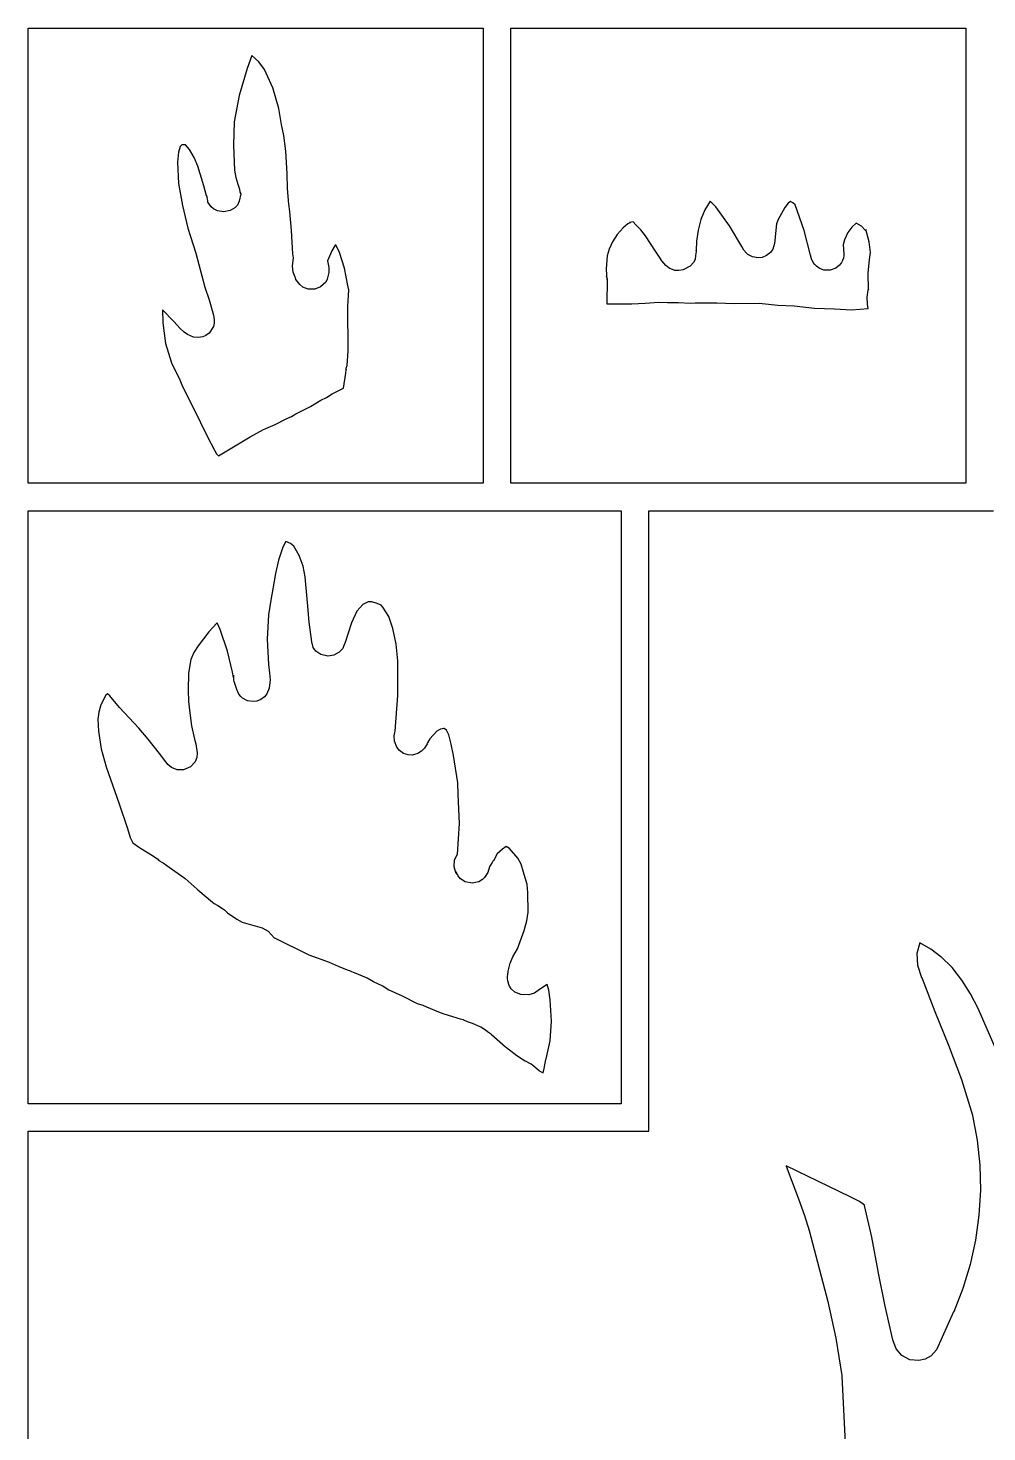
# Model space of a CAD drawing. Extents: x 2 to 598, y 1244 to 2998.
# Drawn here: x 2 to 141.1, y 2794.4 to 2998 of the extents above; entities that cross this region are included whole.
import ezdxf

# ---------------------------------------------------------------- set-up
doc = ezdxf.new("R2010")
doc.units = 0

msp = doc.modelspace()

# ---------------------------------------------------------------- linework, layer by layer
at = {"layer": 'Calque 1'}
for p, q in [((34.4663, 2994.02), (33.758334, 2992.14416)), ((34.4663, 2994.02), (34.4663, 2994.02)), ((34.466345, 2994.01516), (34.4663, 2994.02)), ((35.4517, 2993.128315), (34.466345, 2994.01516)), ((36.277605, 2992.00753), (35.4517, 2993.128315)), ((33.758334, 2992.14416), (32.601996, 2988.243374)), ((37.5142, 2989.323095), (36.277605, 2992.00753)), ((38.370505, 2986.33344), (37.5142, 2989.323095)), ((32.601996, 2988.243374), (31.870594, 2984.38545)), ((38.753944, 2984.01162), (38.370505, 2986.33344)), ((31.870594, 2984.38545), (31.779644, 2981.00583)), ((39.098109, 2982.41637), (38.753944, 2984.01162)), ((24.039096, 2980.82781), (23.812603, 2979.985399)), ((24.3197, 2981.05), (24.039096, 2980.82781)), ((24.320189, 2981.0492), (24.3197, 2981.05)), ((24.8323, 2981.09), (24.320189, 2981.0492)), ((25.4085, 2980.41), (24.8323, 2981.09)), ((31.779644, 2981.00583), (31.958963, 2977.38538)), ((39.375095, 2980.14263), (39.098109, 2982.41637)), ((23.812603, 2979.985399), (23.668577, 2978.56179)), ((26.072006, 2979.238594), (25.4085, 2980.41)), ((26.602725, 2977.98375), (26.072006, 2979.238594)), ((39.568881, 2976.84978), (39.375095, 2980.14263)), ((23.668577, 2978.56179), (23.826111, 2975.462868)), ((27.4998, 2975.1), (26.602725, 2977.98375)), ((31.958963, 2977.38538), (32.143446, 2976.33271)), ((39.637238, 2974.752699), (39.568881, 2976.84978)), ((23.826111, 2975.462868), (24.391013, 2972.24693)), ((27.889949, 2973.6597), (27.4998, 2975.1)), ((32.143446, 2976.33271), (32.434384, 2975.38188)), ((32.434384, 2975.38188), (32.638507, 2974.63255)), ((32.638507, 2974.63255), (32.724287, 2974.20676)), ((39.812276, 2972.47591), (39.637238, 2974.752699)), ((27.909079, 2973.7398), (27.889949, 2973.6597)), ((27.971609, 2973.51348), (27.909079, 2973.7398)), ((27.912729, 2973.57698), (27.909629, 2973.59308)), ((27.909629, 2973.59308), (27.920479, 2973.55118)), ((27.919429, 2973.55158), (27.912729, 2973.57698)), ((27.947839, 2973.3944), (27.916829, 2973.55458)), ((27.916829, 2973.55458), (27.919429, 2973.55158)), ((27.920479, 2973.55118), (27.976809, 2973.48918)), ((28.051193, 2972.99647), (27.947839, 2973.3944)), ((27.976809, 2973.48918), (27.971609, 2973.51348)), ((28.087773, 2972.762732), (28.051193, 2972.99647)), ((28.574157, 2972.0968), (28.087773, 2972.762732)), ((32.605947, 2972.889), (32.350034, 2972.29678)), ((32.844041, 2973.937332), (32.605947, 2972.889)), ((32.724287, 2974.20676), (32.844041, 2973.937332)), ((100.913, 2972.89), (100.122763, 2971.643491)), ((100.91232, 2972.889012), (100.913, 2972.89)), ((101.73914, 2972.05392), (100.91232, 2972.889012)), ((112.22442, 2972.605459), (111.74021, 2971.964155)), ((112.5474, 2972.84679), (112.22442, 2972.605459)), ((112.9112, 2972.675224), (112.5474, 2972.84679)), ((113.26725, 2972.347594), (112.9112, 2972.675224)), ((24.391013, 2972.24693), (25.18528, 2968.99441)), ((28.899015, 2971.79486), (28.574157, 2972.0968)), ((29.474877, 2971.47927), (28.899015, 2971.79486)), ((30.3769, 2971.335197), (29.474877, 2971.47927)), ((31.326957, 2971.52267), (30.3769, 2971.335197)), ((31.984958, 2971.910326), (31.326957, 2971.52267)), ((32.350034, 2972.29678), (31.984958, 2971.910326)), ((39.982811, 2971.39742), (39.812276, 2972.47591)), ((40.213286, 2968.66322), (39.982811, 2971.39742)), ((100.122763, 2971.643491), (99.553639, 2970.218287)), ((103.717596, 2969.334071), (101.73914, 2972.05392)), ((111.74021, 2971.964155), (110.80053, 2970.251882)), ((114.55503, 2968.663584), (113.26725, 2972.347594)), ((25.18528, 2968.99441), (26.33043, 2965.3502)), ((40.403455, 2965.25155), (40.213286, 2968.66322)), ((88.27875, 2969.012136), (87.443499, 2968.040515)), ((89.00013, 2969.623469), (88.27875, 2969.012136)), ((89.35239, 2969.8126), (89.00013, 2969.623469)), ((89.740231, 2969.903218), (89.24199, 2969.821906)), ((89.24199, 2969.821906), (89.35239, 2969.8126)), ((90.15718, 2969.473606), (89.740231, 2969.903218)), ((90.874669, 2968.752371), (90.15718, 2969.473606)), ((91.550389, 2967.858083), (90.874669, 2968.752371)), ((99.164872, 2968.686392), (98.91571, 2967.11981)), ((99.553639, 2970.218287), (99.164872, 2968.686392)), ((105.50379, 2966.3199), (103.717596, 2969.334071)), ((110.53927, 2969.592205), (110.25762, 2966.768605)), ((110.80053, 2970.251882), (110.53927, 2969.592205)), ((115.49142, 2965.086544), (114.55503, 2968.663584)), ((121.447106, 2969.128128), (120.87972, 2968.364208)), ((122.09154, 2969.728468), (121.447106, 2969.128128)), ((122.85272, 2969.252013), (122.09154, 2969.728468)), ((123.411797, 2968.671451), (122.85272, 2969.252013)), ((123.509273, 2968.573403), (123.411797, 2968.671451)), ((123.986713, 2966.975556), (123.47079, 2968.76832)), ((123.47079, 2968.76832), (123.509273, 2968.573403)), ((46.514197, 2966.50158), (46.037882, 2965.675556)), ((46.606697, 2966.56208), (46.514197, 2966.50158)), ((47.168938, 2965.46342), (46.606697, 2966.56208)), ((86.769936, 2966.996978), (86.27975, 2965.951908)), ((87.443499, 2968.040515), (86.769936, 2966.996978)), ((93.01073, 2965.630426), (91.550389, 2967.858083)), ((98.91571, 2967.11871), (98.86711, 2965.75342)), ((98.91571, 2967.11981), (98.91571, 2967.11871)), ((110.258, 2966.77), (109.986085, 2965.933153)), ((110.25762, 2966.768605), (110.258, 2966.77)), ((120.393878, 2967.279849), (120.22446, 2966.544678)), ((120.22446, 2966.544678), (120.31646, 2965.269308)), ((120.87972, 2968.364208), (120.393878, 2967.279849)), ((124.18288, 2965.46723), (123.986713, 2966.975556)), ((26.33043, 2965.3502), (26.3299, 2965.35)), ((26.3299, 2965.35), (27.65592, 2960.44797)), ((40.326971, 2963.46871), (40.492335, 2964.68981)), ((40.492335, 2964.68981), (40.403455, 2965.25155)), ((46.037882, 2965.675556), (45.405217, 2964.22005)), ((47.871379, 2963.160059), (47.168938, 2965.46342)), ((85.99463, 2964.975686), (85.81842, 2963.098286)), ((86.27975, 2965.951908), (85.99463, 2964.975686)), ((93.558, 2964.795336), (93.01073, 2965.630426)), ((93.908714, 2964.248484), (93.558, 2964.795336)), ((98.722668, 2964.450527), (98.497982, 2964.022786)), ((98.80471, 2965.013929), (98.722668, 2964.450527)), ((98.86411, 2965.618544), (98.80471, 2965.013929)), ((98.872435, 2965.81467), (98.86411, 2965.618544)), ((98.86711, 2965.75342), (98.872435, 2965.81467)), ((105.80248, 2965.811403), (105.50379, 2966.3199)), ((106.17556, 2965.359235), (105.80248, 2965.811403)), ((106.372765, 2965.148095), (106.17556, 2965.359235)), ((107.03959, 2964.813531), (106.372765, 2965.148095)), ((107.888082, 2964.66656), (107.03959, 2964.813531)), ((108.472218, 2964.740628), (107.888082, 2964.66656)), ((109.10667, 2965.00732), (108.472218, 2964.740628)), ((109.642487, 2965.44434), (109.10667, 2965.00732)), ((109.986085, 2965.933153), (109.642487, 2965.44434)), ((115.52812, 2964.896375), (115.48667, 2965.09356)), ((115.48667, 2965.09356), (115.49142, 2965.086544)), ((115.62582, 2964.516553), (115.52812, 2964.896375)), ((115.85267, 2964.020976), (115.62582, 2964.516553)), ((120.2333, 2964.643681), (120.1041, 2964.277813)), ((120.2999, 2964.998699), (120.2333, 2964.643681)), ((120.316, 2965.27), (120.2999, 2964.998699)), ((120.31646, 2965.269308), (120.316, 2965.27)), ((123.847, 2962.47), (124.011674, 2964.449845)), ((124.011674, 2964.449845), (124.18288, 2965.46723)), ((40.467154, 2962.587559), (40.326971, 2963.46871)), ((40.730563, 2961.88637), (40.467154, 2962.587559)), ((45.616245, 2962.535962), (45.373697, 2961.60111)), ((45.405217, 2964.22005), (45.621505, 2963.30064)), ((45.621505, 2963.30064), (45.616245, 2962.535962)), ((48.382818, 2960.64978), (47.871379, 2963.160059)), ((85.81842, 2963.098286), (85.86132, 2962.181029)), ((94.5047, 2963.557166), (93.908714, 2964.248484)), ((94.967223, 2963.175849), (94.5047, 2963.557166)), ((95.80386, 2962.850235), (94.967223, 2963.175849)), ((96.38782, 2962.823054), (95.80386, 2962.850235)), ((96.999609, 2962.941343), (96.38782, 2962.823054)), ((97.99339, 2963.462599), (96.999609, 2962.941343)), ((98.497982, 2964.022786), (97.99339, 2963.462599)), ((116.0909, 2963.691798), (115.85267, 2964.020976)), ((116.3281, 2963.452535), (116.0909, 2963.691798)), ((116.73326, 2963.165214), (116.3281, 2963.452535)), ((117.40247, 2962.910966), (116.73326, 2963.165214)), ((118.30732, 2962.889266), (117.40247, 2962.910966)), ((119.13983, 2963.194158), (118.30732, 2962.889266)), ((119.67053, 2963.622555), (119.13983, 2963.194158)), ((119.95477, 2963.995659), (119.67053, 2963.622555)), ((120.1041, 2964.277813), (119.95477, 2963.995659)), ((123.89887, 2960.069968), (123.84667, 2962.473958)), ((123.84667, 2962.473958), (123.847, 2962.47)), ((27.65592, 2960.44797), (28.256357, 2958.590279)), ((40.786893, 2961.78867), (40.730563, 2961.88637)), ((40.828179, 2961.513031), (40.786893, 2961.78867)), ((41.403393, 2960.79754), (40.828179, 2961.513031)), ((41.856446, 2960.429229), (41.403393, 2960.79754)), ((42.616243, 2960.12418), (41.856446, 2960.429229)), ((44.427503, 2960.44975), (43.596687, 2960.134036)), ((45.1873, 2961.150301), (44.427503, 2960.44975)), ((45.373697, 2961.60111), (45.1873, 2961.150301)), ((48.506325, 2960.01984), (48.382818, 2960.64978)), ((85.86132, 2962.028582), (85.84522, 2962.066302)), ((85.84522, 2962.066302), (85.96613, 2961.622401)), ((85.86132, 2962.181029), (85.876395, 2961.964652)), ((85.876395, 2961.964652), (85.86132, 2962.028582)), ((85.9632, 2961.55), (85.9265, 2958.01068)), ((85.95273, 2961.569691), (85.94673, 2961.550561)), ((85.94673, 2961.550561), (85.9632, 2961.55)), ((85.96413, 2961.552121), (85.95273, 2961.569691)), ((85.96613, 2961.622401), (85.95913, 2961.592951)), ((85.95913, 2961.592951), (85.96413, 2961.579511)), ((85.96413, 2961.579511), (85.96413, 2961.552121)), ((28.256357, 2958.590279), (28.88892, 2956.38413)), ((43.596687, 2960.134036), (42.616243, 2960.12418)), ((48.386437, 2957.60189), (48.506325, 2960.01984)), ((123.70716, 2958.993548), (123.828538, 2959.981056)), ((123.725131, 2957.9412), (123.70716, 2958.993548)), ((123.828538, 2959.981056), (123.877519, 2960.144958)), ((123.877519, 2960.144958), (123.89887, 2960.069968)), ((21.964214, 2956.63233), (21.496023, 2957.14703)), ((21.496023, 2957.14703), (21.524963, 2955.25103)), ((22.66081, 2955.92076), (21.964214, 2956.63233)), ((28.88892, 2956.38413), (28.991237, 2955.69786)), ((48.414857, 2951.20229), (48.386437, 2957.60189)), ((85.9265, 2958.01068), (87.20806, 2957.9988)), ((87.20806, 2957.9988), (89.5397, 2957.998271)), ((89.5397, 2957.998271), (91.49256, 2958.085091)), ((91.49256, 2958.085091), (93.46971, 2958.236504)), ((93.46971, 2958.236504), (94.7337, 2958.193094)), ((94.7337, 2958.193094), (96.21269, 2958.185894)), ((96.21269, 2958.185894), (96.30469, 2958.184794)), ((96.30469, 2958.184794), (98.01416, 2958.100564)), ((98.01416, 2958.100564), (98.75261, 2958.150174)), ((98.75261, 2958.150174), (101.88938, 2958.158974)), ((101.88938, 2958.158974), (104.39723, 2958.049418)), ((104.39723, 2958.049418), (108.02646, 2958.088688)), ((108.02646, 2958.088688), (110.74362, 2957.803435)), ((110.74362, 2957.803435), (113.11452, 2957.721785)), ((113.11452, 2957.721785), (116.05594, 2957.375036)), ((116.05594, 2957.375036), (118.95964, 2957.265483)), ((118.95964, 2957.265483), (121.43701, 2957.114588)), ((121.43701, 2957.114588), (123.83998, 2957.315608)), ((123.83998, 2957.315608), (123.725131, 2957.9412)), ((21.524963, 2955.25103), (21.949489, 2952.247599)), ((23.034949, 2955.54402), (22.66081, 2955.92076)), ((23.200417, 2955.375916), (23.034949, 2955.54402)), ((24.0137, 2954.48), (23.185328, 2955.39313)), ((23.185328, 2955.39313), (23.200417, 2955.375916)), ((24.6348, 2953.91), (24.0137, 2954.48)), ((28.881672, 2954.73565), (28.249152, 2953.75484)), ((28.989677, 2955.2028), (28.881672, 2954.73565)), ((29.007777, 2955.58263), (28.989677, 2955.2028)), ((28.991237, 2955.69786), (29.007777, 2955.58263)), ((21.949489, 2952.247599), (22.813773, 2949.45965)), ((25.0953, 2953.545), (24.6348, 2953.91)), ((26.0037, 2953.18), (25.0953, 2953.545)), ((26.008462, 2953.18069), (26.0037, 2953.18)), ((26.674055, 2953.10629), (26.008462, 2953.18069)), ((27.345331, 2953.22205), (26.674055, 2953.10629)), ((27.788717, 2953.41636), (27.345331, 2953.22205)), ((28.249152, 2953.75484), (27.788717, 2953.41636)), ((48.255692, 2949.04996), (48.414857, 2951.20229)), ((22.813773, 2949.45965), (23.993543, 2946.99831)), ((48.074777, 2947.92969), (48.119217, 2948.44438)), ((48.114408, 2948.46082), (48.141487, 2948.65981)), ((48.124417, 2948.51098), (48.114408, 2948.46082)), ((48.119217, 2948.44438), (48.121317, 2948.46978)), ((48.121317, 2948.47278), (48.124417, 2948.51098)), ((48.121317, 2948.46978), (48.121317, 2948.47278)), ((48.141487, 2948.65981), (48.255692, 2949.04996)), ((23.993543, 2946.99831), (24.400236, 2946.02885)), ((47.740948, 2945.75979), (48.074777, 2947.92969)), ((24.400236, 2946.02885), (25.927796, 2942.98149)), ((42.9686, 2943.12), (44.43466, 2944.04707)), ((44.43466, 2944.04707), (44.4352, 2944.04)), ((44.4352, 2944.04), (45.272359, 2944.41518)), ((45.272359, 2944.41518), (46.115718, 2944.97742)), ((46.115718, 2944.97742), (47.740948, 2945.75979)), ((25.927796, 2942.98149), (28.039806, 2938.74195)), ((40.196158, 2941.65805), (40.829194, 2942.05908)), ((40.829194, 2942.05908), (42.967564, 2943.11791)), ((42.967564, 2943.11791), (42.9686, 2943.12)), ((36.141798, 2939.772914), (37.841783, 2940.49171)), ((37.841783, 2940.49171), (39.412743, 2941.35058)), ((39.412743, 2941.35058), (40.196158, 2941.65805)), ((28.039806, 2938.74195), (29.020107, 2936.78705)), ((29.637123, 2935.98502), (34.210483, 2938.70062)), ((34.210483, 2938.70062), (36.141798, 2939.772914)), ((29.020107, 2936.78705), (29.303293, 2936.24857)), ((29.303293, 2936.24857), (29.637123, 2935.98502)), ((38.94789, 2922.71024), (38.331339, 2920.846091)), ((39.3985, 2923.52), (38.94789, 2922.71024)), ((39.3998, 2923.52077), (39.3985, 2923.52)), ((40.075975, 2923.235284), (39.3998, 2923.52077)), ((40.53389, 2922.8823), (40.075975, 2923.235284)), ((41.32061, 2921.50592), (40.53389, 2922.8823)), ((38.331339, 2920.846091), (37.862139, 2918.902831)), ((41.882592, 2919.98022), (41.32061, 2921.50592)), ((42.204606, 2918.396096), (41.882592, 2919.98022)), ((37.862139, 2918.902831), (37.15576, 2914.74947)), ((42.51693, 2914.70839), (42.204606, 2918.396096)), ((37.15576, 2914.74947), (36.86377, 2912.92477)), ((42.755028, 2911.856049), (42.51693, 2914.70839)), ((50.54022, 2914.42573), (49.677259, 2913.417018)), ((51.337238, 2914.80342), (50.54022, 2914.42573)), ((51.874045, 2914.767148), (51.337238, 2914.80342)), ((52.63725, 2914.53218), (51.874045, 2914.767148)), ((53.20828, 2914.28879), (52.63725, 2914.53218)), ((53.46045, 2914.00923), (53.20828, 2914.28879)), ((54.30079, 2912.673664), (53.46045, 2914.00923)), ((29.36853, 2911.69381), (28.21304, 2910.43135)), ((29.44093, 2911.73461), (29.36853, 2911.69381)), ((29.85691, 2910.76878), (29.44093, 2911.73461)), ((36.86377, 2912.92477), (36.686086, 2909.375747)), ((43.12721, 2908.96662), (42.755028, 2911.856049)), ((48.88242, 2911.72564), (48.3848, 2910.12367)), ((49.677259, 2913.417018), (48.88242, 2911.72564)), ((54.90068, 2910.91122), (54.30079, 2912.673664)), ((28.21304, 2910.43135), (26.643669, 2908.426179)), ((30.93437, 2907.61704), (29.85691, 2910.76878)), ((48.3848, 2910.12367), (48.05613, 2909.02089)), ((55.37827, 2908.628229), (54.90068, 2910.91122)), ((26.055536, 2907.446701), (25.61579, 2906.44038)), ((26.643669, 2908.426179), (26.055536, 2907.446701)), ((31.62477, 2904.56917), (30.93437, 2907.61704)), ((36.686086, 2909.375747), (36.85377, 2905.6999)), ((43.338998, 2908.164224), (43.12721, 2908.96662)), ((43.730494, 2907.641914), (43.338998, 2908.164224)), ((44.47651, 2907.14192), (43.730494, 2907.641914)), ((47.11821, 2907.50263), (46.326, 2907.04117)), ((47.622923, 2908.036344), (47.11821, 2907.50263)), ((47.73831, 2908.29225), (47.622923, 2908.036344)), ((48.05613, 2909.02089), (47.73831, 2908.29225)), ((55.618638, 2906.233806), (55.37827, 2908.628229)), ((25.61579, 2906.44038), (25.249161, 2904.441337)), ((36.85377, 2905.6999), (37.01088, 2904.43539)), ((45.480331, 2906.918805), (44.47651, 2907.14192)), ((46.326, 2907.04117), (45.480331, 2906.918805)), ((55.62723, 2901.21569), (55.618638, 2906.233806)), ((25.249161, 2904.441337), (25.22151, 2901.97968)), ((31.77566, 2903.83123), (31.62477, 2904.56917)), ((31.83366, 2903.49638), (31.77066, 2904.16609)), ((31.77066, 2904.16609), (31.77066, 2903.87103)), ((31.77066, 2903.87103), (31.77566, 2903.83123)), ((31.90086, 2903.27675), (31.83366, 2903.49638)), ((37.091275, 2903.46271), (36.98348, 2902.25258)), ((37.01088, 2904.43539), (37.091275, 2903.46271)), ((13.26978, 2901.26604), (12.553113, 2899.849784)), ((13.52299, 2901.43966), (13.26978, 2901.26604)), ((13.85112, 2901.17045), (13.52299, 2901.43966)), ((25.22151, 2901.97968), (25.255529, 2900.35006)), ((31.90886, 2903.25295), (31.90086, 2903.27675)), ((32.08507, 2902.67467), (31.90886, 2903.25295)), ((32.25766, 2902.0623), (32.08507, 2902.67467)), ((32.25766, 2902.0593), (32.25766, 2902.0623)), ((32.556725, 2901.375602), (32.25766, 2902.0593)), ((32.86797, 2901.06299), (32.556725, 2901.375602)), ((36.646949, 2901.439227), (36.288032, 2900.992077)), ((36.98348, 2902.25258), (36.646949, 2901.439227)), ((12.553113, 2899.849784), (12.238329, 2898.771919)), ((15.23399, 2899.4677), (13.85112, 2901.17045)), ((18.05294, 2896.48855), (15.23399, 2899.4677)), ((25.255529, 2900.35006), (25.44836, 2898.67292)), ((33.1132, 2900.804581), (32.86797, 2901.06299)), ((33.82037, 2900.45267), (33.1132, 2900.804581)), ((34.637729, 2900.318341), (33.82037, 2900.45267)), ((35.18345, 2900.382803), (34.637729, 2900.318341)), ((35.7732, 2900.60978), (35.18345, 2900.382803)), ((36.288032, 2900.992077), (35.7732, 2900.60978)), ((55.22106, 2896.03513), (55.62723, 2901.21569)), ((12.238329, 2898.771919), (12.10757, 2897.77892)), ((12.10757, 2897.77892), (12.21248, 2896.0245)), ((25.44836, 2898.67292), (25.71306, 2896.827555)), ((12.21248, 2896.0245), (12.61287, 2893.466274)), ((19.39498, 2894.88192), (18.05294, 2896.48855)), ((25.71306, 2896.827555), (26.14651, 2894.88295)), ((55.072053, 2895.34263), (55.15126, 2895.59018)), ((55.11766, 2894.58301), (55.072053, 2895.34263)), ((55.15126, 2895.59018), (55.19266, 2895.82222)), ((55.19266, 2895.82222), (55.22106, 2896.03513)), ((61.27927, 2896.019984), (60.23978, 2894.93235)), ((61.822315, 2896.323346), (61.27927, 2896.019984)), ((62.30217, 2896.43303), (61.822315, 2896.323346)), ((62.32807, 2896.43003), (62.30217, 2896.43303)), ((62.663881, 2896.15773), (62.32807, 2896.43003)), ((62.99985, 2895.47764), (62.663881, 2896.15773)), ((63.365328, 2894.131849), (62.99985, 2895.47764)), ((12.61287, 2893.466274), (13.315005, 2890.862639)), ((21.08014, 2892.81693), (19.39498, 2894.88192)), ((26.14651, 2894.88295), (26.31497, 2894.19567)), ((26.31497, 2894.19567), (26.52323, 2892.89445)), ((55.45642, 2893.71403), (55.11766, 2894.58301)), ((55.85494, 2893.219749), (55.45642, 2893.71403)), ((56.45296, 2892.8074), (55.85494, 2893.219749)), ((59.076668, 2893.140711), (58.50141, 2892.7852)), ((59.474498, 2893.547826), (59.076668, 2893.140711)), ((59.8569, 2894.20681), (59.474498, 2893.547826)), ((59.9204, 2894.34738), (59.8569, 2894.20681)), ((60.23978, 2894.93235), (59.9204, 2894.34738)), ((63.68147, 2892.50624), (63.365328, 2894.131849)), ((21.98139, 2891.59892), (21.08014, 2892.81693)), ((21.988886, 2891.582935), (21.98139, 2891.59892)), ((22.15347, 2891.36172), (21.988886, 2891.582935)), ((22.260466, 2891.186163), (22.15347, 2891.36172)), ((22.78495, 2890.77107), (22.260466, 2891.186163)), ((26.213201, 2891.589861), (25.56773, 2890.85841)), ((26.45863, 2892.22265), (26.213201, 2891.589861)), ((26.52323, 2892.89445), (26.45863, 2892.22265)), ((57.125082, 2892.590963), (56.45296, 2892.8074)), ((57.706558, 2892.56932), (57.125082, 2892.590963)), ((58.50141, 2892.7852), (57.706558, 2892.56932)), ((64.31192, 2888.52871), (63.68147, 2892.50624)), ((13.315005, 2890.862639), (15.19729, 2885.4794)), ((23.62778, 2890.42121), (22.78495, 2890.77107)), ((24.542383, 2890.430061), (23.62778, 2890.42121)), ((25.56773, 2890.85841), (24.542383, 2890.430061)), ((64.39562, 2886.84818), (64.31192, 2888.52871)), ((15.19729, 2885.4794), (16.42618, 2881.90287)), ((64.54395, 2882.64121), (64.39562, 2886.84818)), ((16.42618, 2881.90287), (16.82615, 2880.61975)), ((64.28452, 2878.21203), (64.54395, 2882.64121)), ((16.82615, 2880.61975), (17.1796, 2879.83788)), ((17.1796, 2879.83788), (18.0183, 2879.25238)), ((18.0183, 2879.25238), (18.30821, 2879.05704)), ((18.30821, 2879.05704), (20.04919, 2877.98889)), ((70.791826, 2878.89689), (70.05119, 2878.24226)), ((71.31365, 2879.32541), (70.791826, 2878.89689)), ((71.79993, 2879.02413), (71.31365, 2879.32541)), ((73.01794, 2877.59684), (71.79993, 2879.02413)), ((20.04919, 2877.98889), (20.5329, 2877.66385)), ((20.5329, 2877.66385), (20.752, 2877.49693)), ((20.752, 2877.49693), (20.97213, 2877.2954)), ((20.97213, 2877.2954), (21.49511, 2876.99052)), ((21.49511, 2876.99052), (21.57831, 2876.95072)), ((21.57831, 2876.95072), (22.11783, 2876.56729)), ((63.79266, 2876.361506), (63.84682, 2877.37952)), ((63.84682, 2877.37952), (64.28452, 2878.21203)), ((69.31014, 2876.98756), (68.97578, 2876.46874)), ((69.41711, 2877.15552), (69.31014, 2876.98756)), ((69.47191, 2877.24182), (69.41711, 2877.15552)), ((70.05119, 2878.24226), (69.47191, 2877.24182)), ((73.491613, 2876.753168), (73.01794, 2877.59684)), ((22.11783, 2876.56729), (24.11977, 2875.14463)), ((24.11977, 2875.14463), (24.60708, 2874.79839)), ((24.60708, 2874.79839), (24.76262, 2874.65991)), ((64.04939, 2875.5145), (63.79266, 2876.361506)), ((64.04785, 2875.63441), (64.027296, 2875.672389)), ((64.027296, 2875.672389), (64.22872, 2875.28715)), ((64.23751, 2875.27627), (64.04785, 2875.63441)), ((64.22872, 2875.28715), (64.04939, 2875.5145)), ((64.28611, 2875.21477), (64.23751, 2875.27627)), ((64.34091, 2875.11817), (64.25411, 2875.24477)), ((64.25411, 2875.24477), (64.28611, 2875.21477)), ((64.708888, 2874.637615), (64.34091, 2875.11817)), ((68.19597, 2874.79907), (67.893776, 2874.507526)), ((68.65848, 2875.52514), (68.19597, 2874.79907)), ((68.91428, 2876.37884), (68.65848, 2875.52514)), ((68.97578, 2876.46874), (68.91428, 2876.37884)), ((73.82928, 2875.58455), (73.491613, 2876.753168)), ((74.36773, 2873.79243), (73.82928, 2875.58455)), ((24.76262, 2874.65991), (26.50204, 2873.11321)), ((26.50204, 2873.11321), (26.62195, 2873.00627)), ((26.62195, 2873.00627), (28.75619, 2871.25184)), ((65.37289, 2874.19522), (64.708888, 2874.637615)), ((66.42602, 2874.004253), (65.37289, 2874.19522)), ((67.35054, 2874.18722), (66.42602, 2874.004253)), ((67.893776, 2874.507526), (67.35054, 2874.18722)), ((74.49124, 2872.63072), (74.36773, 2873.79243)), ((28.75619, 2871.25184), (28.9851, 2871.06322)), ((28.9851, 2871.06322), (29.53649, 2870.73146)), ((29.53649, 2870.73146), (30.48526, 2870.09945)), ((74.528685, 2869.804271), (74.49124, 2872.63072)), ((30.48526, 2870.09945), (30.60102, 2870.01165)), ((30.60102, 2870.01165), (30.93693, 2869.67936)), ((30.93693, 2869.67936), (32.2707, 2868.78949)), ((32.2707, 2868.78949), (33.06444, 2868.3461)), ((74.327305, 2868.50227), (74.528685, 2869.804271)), ((33.06444, 2868.3461), (34.74341, 2867.85985)), ((34.74341, 2867.85985), (34.91549, 2867.80765)), ((34.91549, 2867.80765), (35.93713, 2867.49811)), ((35.93713, 2867.49811), (36.806514, 2867.03078)), ((36.806514, 2867.03078), (37.71171, 2866.07751)), ((72.97351, 2864.4767), (73.95173, 2867.10962)), ((73.95173, 2867.10962), (74.327305, 2868.50227)), ((37.71171, 2866.07751), (37.71471, 2866.07351)), ((37.71471, 2866.07351), (42.71906, 2863.59252)), ((131.33066, 2865.32317), (130.89498, 2863.76594)), ((131.329637, 2865.3239), (131.3301, 2865.324)), ((132.902675, 2864.431845), (131.329637, 2865.3239)), ((131.3301, 2865.324), (131.33066, 2865.32317)), ((42.71906, 2863.59252), (45.65013, 2862.54659)), ((71.932262, 2862.379208), (72.322184, 2863.286773)), ((72.322184, 2863.286773), (72.97351, 2864.4767)), ((130.89498, 2863.76594), (131.00299, 2862.088761)), ((134.380027, 2863.30882), (132.902675, 2864.431845)), ((134.412227, 2863.28182), (134.380027, 2863.30882)), ((136.000292, 2861.735434), (134.412227, 2863.28182)), ((45.65013, 2862.54659), (46.95961, 2861.93681)), ((46.95961, 2861.93681), (47.05941, 2861.89911)), ((47.05941, 2861.89911), (48.3973, 2861.3927)), ((48.3973, 2861.3927), (48.60814, 2861.3131)), ((48.60814, 2861.3131), (48.88101, 2861.1679)), ((48.88101, 2861.1679), (49.13577, 2861.0986)), ((49.13577, 2861.0986), (49.27375, 2861.0407)), ((49.27375, 2861.0407), (51.04056, 2860.2981)), ((71.5448, 2860.46298), (71.5681, 2860.72031)), ((71.5681, 2860.72031), (71.593, 2860.95545)), ((71.593, 2860.95545), (71.602, 2861.04385)), ((71.602, 2861.04385), (71.607, 2861.08825)), ((71.607, 2861.08825), (71.613, 2861.13165)), ((71.613, 2861.13165), (71.622, 2861.18955)), ((71.622, 2861.18955), (71.632, 2861.23505)), ((71.632, 2861.23505), (71.932262, 2862.379208)), ((131.00299, 2862.088761), (131.58305, 2860.31802)), ((137.405474, 2859.944414), (136.000292, 2861.735434)), ((51.04056, 2860.2981), (51.16044, 2860.2475)), ((51.16044, 2860.2475), (52.0927, 2859.71783)), ((52.0927, 2859.71783), (52.1382, 2859.69663)), ((52.1382, 2859.69663), (53.303, 2859.16128)), ((53.303, 2859.16128), (53.46526, 2859.08638)), ((53.46526, 2859.08638), (54.23472, 2858.55152)), ((54.23472, 2858.55152), (54.24612, 2858.53852)), ((54.24612, 2858.53852), (54.32772, 2858.50132)), ((54.32772, 2858.50132), (56.24235, 2857.64761)), ((71.5318, 2860.12709), (71.5348, 2860.30899)), ((71.5592, 2859.81393), (71.5318, 2860.12709)), ((71.5348, 2860.30899), (71.5448, 2860.46298)), ((71.69872, 2859.29715), (71.5592, 2859.81393)), ((71.82119, 2859.0336), (71.69872, 2859.29715)), ((72.06665, 2858.66567), (71.82119, 2859.0336)), ((72.57049, 2858.19955), (72.06665, 2858.66567)), ((76.14445, 2858.54372), (75.452324, 2858.035239)), ((77.29269, 2859.30027), (76.14445, 2858.54372)), ((77.516945, 2858.487049), (77.29269, 2859.30027)), ((131.58305, 2860.31802), (131.65115, 2860.14925)), ((131.65115, 2860.14925), (133.495058, 2855.35479)), ((138.651849, 2857.959607), (137.405474, 2859.944414)), ((56.24235, 2857.64761), (58.43757, 2856.51488)), ((58.43757, 2856.51488), (59.24113, 2856.30197)), ((73.46296, 2857.82231), (72.57049, 2858.19955)), ((74.627305, 2857.779357), (73.46296, 2857.82231)), ((75.452324, 2858.035239), (74.627305, 2857.779357)), ((77.70094, 2857.08489), (77.516945, 2858.487049)), ((77.887581, 2853.960426), (77.70094, 2857.08489)), ((139.763487, 2855.83186), (138.651849, 2857.959607)), ((59.24113, 2856.30197), (59.78684, 2856.07149)), ((59.78684, 2856.07149), (61.53298, 2855.33354)), ((61.53298, 2855.33354), (61.92313, 2855.16871)), ((61.92313, 2855.16871), (62.27349, 2855.06121)), ((62.27349, 2855.06121), (64.64752, 2854.33207)), ((133.495058, 2855.35479), (135.461768, 2850.500807)), ((143.412006, 2847.472821), (139.763487, 2855.83186)), ((64.64752, 2854.33207), (65.08987, 2854.19615)), ((65.08987, 2854.19615), (65.16017, 2854.15795)), ((65.16017, 2854.15795), (65.6547, 2853.93316)), ((65.6547, 2853.93316), (66.39214, 2853.70062)), ((66.39214, 2853.70062), (67.50472, 2853.20659)), ((67.50472, 2853.20659), (67.6427, 2853.14509)), ((67.6427, 2853.14509), (68.31656, 2852.73117)), ((68.31656, 2852.73117), (68.62403, 2852.4578)), ((68.62403, 2852.4578), (69.04313, 2852.19425)), ((77.72524, 2851.12556), (77.887581, 2853.960426)), ((69.04313, 2852.19425), (69.22038, 2852.03871)), ((69.22038, 2852.03871), (71.24611, 2850.25743)), ((77.11599, 2848.53555), (77.72524, 2851.12556)), ((135.461768, 2850.500807), (137.346468, 2845.516772)), ((71.24611, 2850.25743), (71.38356, 2850.13649)), ((71.38356, 2850.13649), (72.89303, 2848.98875)), ((72.89303, 2848.98875), (73.84283, 2848.35314)), ((73.84283, 2848.35314), (74.09916, 2848.23376)), ((76.83851, 2847.11548), (77.08759, 2848.39964)), ((77.08759, 2848.39964), (77.11599, 2848.53555)), ((74.09916, 2848.23376), (74.17256, 2848.19496)), ((74.17256, 2848.19496), (74.83557, 2847.8446)), ((74.83557, 2847.8446), (74.96477, 2847.7764)), ((74.96477, 2847.7764), (75.18337, 2847.59347)), ((75.18337, 2847.59347), (76.13058, 2846.79972)), ((76.13058, 2846.79972), (76.23028, 2846.71652)), ((76.23028, 2846.71652), (76.69381, 2846.47725)), ((76.69381, 2846.47725), (76.83851, 2847.11548)), ((137.346468, 2845.516772), (138.94435, 2840.33215)), ((138.94435, 2840.33215), (138.95865, 2840.27435)), ((138.95865, 2840.27435), (139.640971, 2836.693411)), ((139.640971, 2836.693411), (140.021283, 2833.075598)), ((121.22097, 2828.51478), (111.91775, 2833.00869)), ((111.91775, 2833.00869), (111.93985, 2832.92679)), ((111.93985, 2832.92679), (113.703655, 2828.212055)), ((140.021283, 2833.075598), (140.104436, 2829.442746)), ((113.703655, 2828.212055), (114.591976, 2825.808305)), ((122.563361, 2827.821511), (121.22097, 2828.51478)), ((140.104436, 2829.442746), (139.895278, 2825.816687)), ((123.31629, 2827.27321), (122.563361, 2827.821511)), ((123.32229, 2827.24601), (123.31629, 2827.27321)), ((124.361375, 2822.625977), (123.32229, 2827.24601)), ((114.591976, 2825.808305), (115.27207, 2823.61564)), ((139.895278, 2825.816687), (139.398656, 2822.219255)), ((115.27207, 2823.61564), (118.002614, 2813.30257)), ((125.2987, 2817.69804), (124.361375, 2822.625977)), ((139.398656, 2822.219255), (138.61942, 2818.672283)), ((138.61942, 2818.672283), (137.562419, 2815.197603)), ((125.3007, 2817.68624), (125.2987, 2817.69804)), ((126.272535, 2812.654044), (125.3007, 2817.68624)), ((137.562419, 2815.197603), (136.2325, 2811.81705)), ((118.002614, 2813.30257), (119.161635, 2808.008582)), ((127.40952, 2807.76512), (126.272535, 2812.654044)), ((136.2285, 2811.81405), (133.71901, 2806.3264)), ((136.2325, 2811.81705), (136.2285, 2811.81405)), ((119.161635, 2808.008582), (120.00205, 2802.59344)), ((127.868008, 2806.452555), (127.40952, 2807.76512)), ((128.734384, 2805.465677), (127.868008, 2806.452555)), ((133.71901, 2806.3264), (132.95598, 2805.42732)), ((129.883118, 2804.874466), (128.734384, 2805.465677)), ((131.18868, 2804.7489), (129.883118, 2804.874466)), ((131.19068, 2804.7499), (131.18868, 2804.7489)), ((132.085056, 2804.959494), (131.19068, 2804.7499)), ((132.95598, 2805.42732), (132.085056, 2804.959494)), ((120.00205, 2802.59344), (120.01365, 2802.4525)), ((120.01365, 2802.4525), (120.71123, 2788.8868))]:
    msp.add_line(p, q, dxfattribs=at)
at = {"layer": 'Layer 1'}
for p, q in [((1.99988, 2998), (68, 2998)), ((1.99988, 2932), (1.99988, 2998)), ((68, 2998), (68, 2932)), ((72.0003, 2998), (138, 2998)), ((72.0003, 2932), (72.0003, 2998)), ((138, 2998), (138, 2932)), ((68, 2932), (1.99988, 2932)), ((92.0001, 2932), (72.0003, 2932)), ((138, 2932), (92.0001, 2932)), ((1.99988, 2928), (72.0003, 2928)), ((1.99988, 2842), (1.99988, 2928)), ((72.0003, 2928), (87.9998, 2928)), ((87.9998, 2928), (87.9998, 2842)), ((92.0001, 2928), (142, 2928)), ((92.0001, 2838), (92.0001, 2928)), ((87.9998, 2842), (1.99988, 2842)), ((1.99988, 2529.49), (1.99988, 2838)), ((1.99988, 2838), (92.0001, 2838))]:
    msp.add_line(p, q, dxfattribs=at)

doc.saveas('drawing.dxf')
